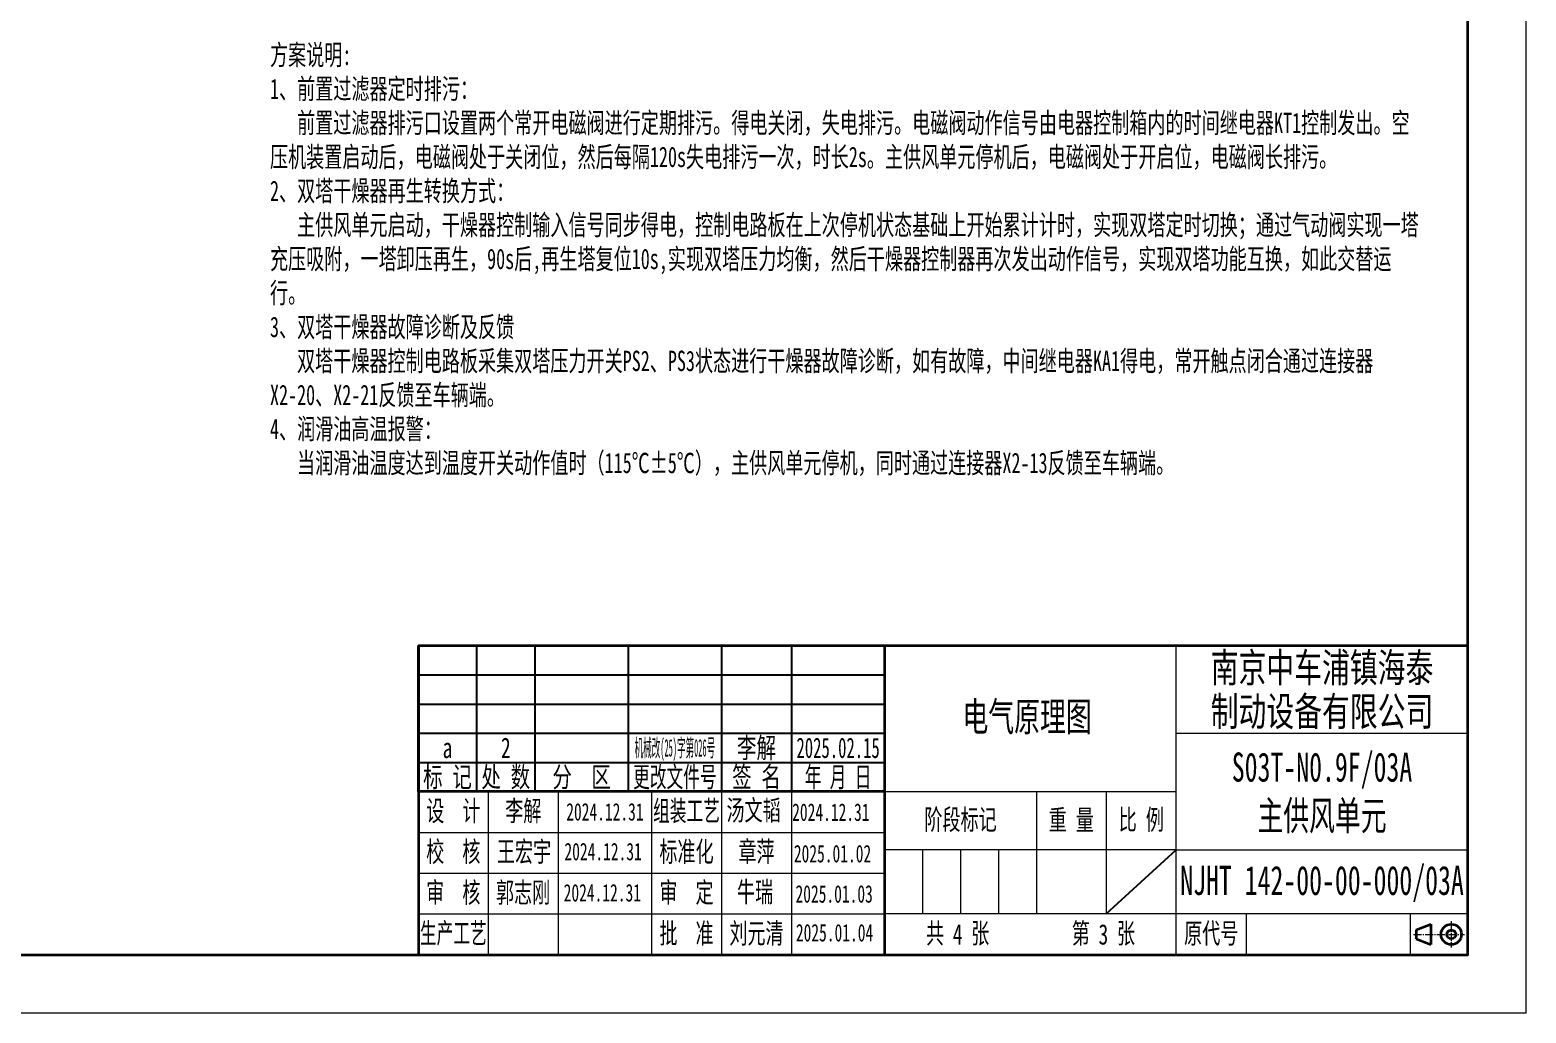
# Model space of a CAD drawing. Header units: millimetres. Extents: x 0 to 840, y 0 to 594.
# Drawn here: x 583.4 to 840, y 0 to 168.6 of the extents above; entities that cross this region are included whole.
import ezdxf
from ezdxf.enums import TextEntityAlignment as Align

# ---------------------------------------------------------------- set-up
doc = ezdxf.new("R2010")
doc.units = ezdxf.units.MM
doc.linetypes.add('CENTER1', pattern=[10, 7, -1, 1, -1])
for name, color, linetype, lineweight in [('标注', 3, 'Continuous', 18), ('点划线', 4, 'CENTER1', 18), ('粗实线', 7, 'Continuous', 35)]:
    doc.layers.add(name, color=color, linetype=linetype, lineweight=lineweight)
doc.styles.add('海泰汉字样式', font='仿宋_GB2312.ttf', dxfattribs={"width": 0.65})

# ---------------------------------------------------------------- blocks, each defined once
blk = doc.blocks.new('NJHT-更改区')
at = {"color": 7, "linetype": 'Continuous'}
for p, q in [((0, 5), (80, 5)), ((10, 5), (10, 0)), ((20, 5), (20, 0)), ((36, 5), (36, 0)), ((52, 5), (52, 0)), ((64, 5), (64, 0)), ((0, 0), (80, 0))]:
    blk.add_line(p, q, dxfattribs=at)
at = {"color": 7, "linetype": 'Continuous', "lineweight": 35}
for p, q in [((0, 0), (0, 5)), ((80, 0), (80, 5))]:
    blk.add_line(p, q, dxfattribs=at)
at = {"color": 2, "linetype": 'Continuous', "style": '海泰汉字样式'}
for tag, width, p in [('1', 0.7, (5, 2.5)), ('2', 0.7, (15, 2.5)), ('3', 0.7, (28, 2.5)), ('4', 0.6, (44, 2.5)), ('5', 0.7, (58, 2.5)), ('6', 0.6, (72, 2.5))]:
    blk.add_attdef(tag, text='', height=3.5, dxfattribs=dict(at, width=width)).set_placement(p, align=Align.MIDDLE_CENTER)
blk = doc.blocks.new('ItemName')
at = {"insert": (805, 37.75), "char_height": 5, "width": 51.7528, "attachment_point": 5, "style": '海泰汉字样式'}
blk.add_mtext('S03T-N0.9F/03A \\P主供风单元', dxfattribs=at)
blk = doc.blocks.new('设计.Name')
at = {"insert": (668, 34.5), "char_height": 3.5, "width": 12, "attachment_point": 5, "style": '海泰汉字样式'}
blk.add_mtext('李解', dxfattribs=at)
blk = doc.blocks.new('设计.AppDate')
at = {"insert": (682, 34.5), "char_height": 3, "width": 16, "attachment_point": 5, "style": '海泰汉字样式'}
blk.add_mtext('2024.12.31', dxfattribs=at)
blk = doc.blocks.new('标准化.Name')
at = {"insert": (708, 27.5), "char_height": 3.5, "width": 12, "attachment_point": 5, "style": '海泰汉字样式'}
blk.add_mtext('章萍', dxfattribs=at)
blk = doc.blocks.new('标准化.AppDate')
at = {"insert": (722, 27.5), "char_height": 3, "width": 16, "attachment_point": 5, "style": '海泰汉字样式'}
blk.add_mtext('2025.01.02', dxfattribs=at)
blk = doc.blocks.new('批准.Name')
at = {"insert": (708, 13.5), "char_height": 3.5, "width": 12, "attachment_point": 5, "style": '海泰汉字样式'}
blk.add_mtext('刘元清', dxfattribs=at)
blk = doc.blocks.new('批准.AppDate')
at = {"insert": (722, 13.5), "char_height": 3, "width": 16, "attachment_point": 5, "style": '海泰汉字样式'}
blk.add_mtext('2025.01.04', dxfattribs=at)
blk = doc.blocks.new('HTDrawingNo')
at = {"insert": (805, 22.15), "char_height": 5, "width": 55, "attachment_point": 5, "style": '海泰汉字样式'}
blk.add_mtext('NJHT 142-00-00-000/03A', dxfattribs=at)
blk = doc.blocks.new('NJHT-A1')
at = {"color": 7, "linetype": 'Continuous', "lineweight": 18}
for p, q in [((840, 0), (840, 594)), ((780, 10), (780, 63)), ((780, 48), (830, 48)), ((662, 38), (662, 10)), ((674, 38), (674, 10)), ((690, 38), (690, 10)), ((702, 38), (702, 10)), ((714, 38), (714, 10)), ((730, 38), (780, 38)), ((756, 38), (756, 17)), ((768, 38), (768, 17)), ((650, 31), (730, 31)), ((780, 28), (730, 28)), ((736.5, 28), (736.5, 17)), ((743, 28), (743, 17)), ((749.5, 28), (749.5, 17)), ((780, 28), (830, 28)), ((650, 24), (730, 24)), ((650, 17), (730, 17)), ((780, 17), (730, 17)), ((830, 17), (780, 17)), ((792, 17), (792, 10)), ((840, 0), (0, 0))]:
    blk.add_line(p, q, dxfattribs=at)
at = {"color": 7, "linetype": 'Continuous', "lineweight": 35}
for p, q in [((830, 10), (830, 584)), ((730, 10), (730, 63)), ((730, 38), (650, 38)), ((25, 10), (830, 10))]:
    blk.add_line(p, q, dxfattribs=at)
blk.add_lwpolyline([(650, 10), (830, 10), (830, 63), (650, 63)], close=True, dxfattribs=at)
at = {"color": 2, "linetype": 'Continuous', "lineweight": 18, "char_height": 3.5, "attachment_point": 5, "style": '海泰汉字样式'}
for s, insert, width in [('设  计', (656, 34.5), 12), ('{\\W0.6;组装工艺}', (696, 34.5), 12), ('阶段标记', (743, 33), 26), ('重 量', (762, 33), 12), ('比 例', (774, 33), 12), ('校  核', (656, 27.5), 12), ('标准化', (696, 27.5), 12), ('审  核', (656, 20.5), 12), ('审  定', (696, 20.5), 12), ('{\\W0.6;生产工艺}', (656, 13.5), 12), ('批  准', (696, 13.5), 12), ('共   张', (742.5, 13.5), 25), ('第   张', (767.5, 13.5), 25), ('原代号', (786, 13.5), 12)]:
    blk.add_mtext(s, dxfattribs=dict(at, insert=insert, width=width))
at = {"color": 2, "linetype": 'Continuous', "lineweight": 18, "style": '海泰汉字样式', "width": 0.6}
blk.add_attdef('5', text='', height=5, rotation=180, dxfattribs=at).set_placement((50, 578.5), align=Align.MIDDLE_CENTER)
at = {"color": 2, "linetype": 'Continuous', "lineweight": 18, "style": '海泰汉字样式'}
for tag, height, width, p in [('1', 5, 0.7, (805, 59.25)), ('2', 5, 0.7, (805, 51.75)), ('7', 5, 0.7, (755, 50.5)), ('3', 5, 0.6, (805, 38)), ('12', 3.5, 0.7, (668, 34.5)), ('13', 3.5, 0.6, (682, 34.5)), ('20', 3.5, 0.7, (708, 34.5)), ('21', 3.5, 0.6, (722, 34.5)), ('14', 3.5, 0.7, (668, 27.5)), ('15', 3.5, 0.6, (682, 27.5)), ('22', 3.5, 0.7, (708, 27.5)), ('23', 3.5, 0.6, (722, 27.5)), ('8', 3.5, 0.7, (762, 22.5)), ('9', 3.5, 0.7, (774, 22.5)), ('4', 5, 0.6, (805, 22.5)), ('16', 3.5, 0.7, (668, 20.5)), ('17', 3.5, 0.6, (682, 20.5)), ('24', 3.5, 0.7, (708, 20.5)), ('25', 3.5, 0.6, (722, 20.5)), ('18', 3.5, 0.7, (668, 13.5)), ('19', 3.5, 0.6, (682, 13.5)), ('26', 3.5, 0.7, (708, 13.5)), ('27', 3.5, 0.6, (722, 13.5)), ('11', 3.5, 0.7, (742.5, 13.5)), ('10', 3.5, 0.7, (767.5, 13.5)), ('6', 3.5, 0.7, (811.57, 13.5))]:
    blk.add_attdef(tag, text='', height=height, dxfattribs=dict(at, width=width)).set_placement(p, align=Align.MIDDLE_CENTER)
blk = doc.blocks.new('校核.Name')
at = {"insert": (668, 27.5), "char_height": 3.5, "width": 12, "attachment_point": 5, "style": '海泰汉字样式'}
blk.add_mtext('王宏宇', dxfattribs=at)
blk = doc.blocks.new('校核.AppDate')
at = {"insert": (682, 27.5), "char_height": 3, "width": 16, "attachment_point": 5, "style": '海泰汉字样式'}
blk.add_mtext('2024.12.31', dxfattribs=at)
blk = doc.blocks.new('审核.Name')
at = {"insert": (668, 27.5), "char_height": 3.5, "width": 12, "attachment_point": 5, "style": '海泰汉字样式'}
blk.add_mtext('郭志刚', dxfattribs=at)
blk = doc.blocks.new('审核.AppDate')
at = {"insert": (682, 27.5), "char_height": 3, "width": 16, "attachment_point": 5, "style": '海泰汉字样式'}
blk.add_mtext('2024.12.31', dxfattribs=at)
blk = doc.blocks.new('组装工艺.Name')
at = {"insert": (668, 27.5), "char_height": 3.5, "width": 12, "attachment_point": 5, "style": '海泰汉字样式'}
blk.add_mtext('汤文韬', dxfattribs=at)
blk = doc.blocks.new('组装工艺.AppDate')
at = {"insert": (682, 27.5), "char_height": 3, "width": 16, "attachment_point": 5, "style": '海泰汉字样式'}
blk.add_mtext('2024.12.31', dxfattribs=at)
blk = doc.blocks.new('审定.Name')
at = {"insert": (668, 27.5), "char_height": 3.5, "width": 12, "attachment_point": 5, "style": '海泰汉字样式'}
blk.add_mtext('牛瑞', dxfattribs=at)
blk = doc.blocks.new('审定.AppDate')
at = {"insert": (682, 27.5), "char_height": 3, "width": 16, "attachment_point": 5, "style": '海泰汉字样式'}
blk.add_mtext('2025.01.03', dxfattribs=at)

msp = doc.modelspace()

# ---------------------------------------------------------------- linework, layer by layer
msp.add_line((768, 17), (780, 28))
at = {"color": 7, "linetype": 'Continuous', "lineweight": 18}
msp.add_line((820.17606, 10), (820.17606, 17), dxfattribs=at)
at = {"layer": '点划线', "ltscale": 0.2}
for p, q in [((827.17606, 15.75), (827.17606, 11.25)), ((820.67606, 13.5), (829.42606, 13.5))]:
    msp.add_line(p, q, dxfattribs=at)
at = {"layer": '粗实线'}
for p, q in [((821.17606, 14.25), (823.67606, 15.25)), ((821.17606, 14.25), (821.17606, 12.75)), ((823.67606, 15.25), (823.67606, 11.75)), ((821.17606, 12.75), (823.67606, 11.75))]:
    msp.add_line(p, q, dxfattribs=at)
for radius in [1.75, 0.75]:
    msp.add_circle((827.17606, 13.5), radius, dxfattribs=at)

# ---------------------------------------------------------------- block references
ref = msp.add_blockref('NJHT-A1', (0, 0))
ref.add_attrib('11', '4', dxfattribs={"color": 2, "linetype": 'Continuous', "lineweight": 18, "height": 3.5, "style": '海泰汉字样式', "width": 0.7}).set_placement((742.5, 13.5), align=Align.MIDDLE_CENTER)
ref.add_attrib('10', '3', dxfattribs={"color": 2, "linetype": 'Continuous', "lineweight": 18, "height": 3.5, "style": '海泰汉字样式', "width": 0.7}).set_placement((767.5, 13.5), align=Align.MIDDLE_CENTER)
ref.add_attrib('2', '制动设备有限公司', dxfattribs={"color": 2, "linetype": 'Continuous', "lineweight": 18, "height": 5, "style": '海泰汉字样式', "width": 0.7}).set_placement((805, 51.75), align=Align.MIDDLE_CENTER)
ref.add_attrib('1', '南京中车浦镇海泰', dxfattribs={"color": 2, "linetype": 'Continuous', "lineweight": 18, "height": 5, "style": '海泰汉字样式', "width": 0.7}).set_placement((805, 59.25), align=Align.MIDDLE_CENTER)
for name, p in [('HTDrawingNo', (0, 0)), ('NJHT-更改区', (650, 58)), ('NJHT-更改区', (650, 53)), ('NJHT-更改区', (650, 48)), ('NJHT-更改区', (650, 43)), ('ItemName', (0, 0)), ('设计.Name', (0, 0)), ('设计.AppDate', (0, 0)), ('组装工艺.Name', (39.50245, 7.10311)), ('组装工艺.AppDate', (38.75246, 6.93869)), ('校核.Name', (0.1331, 0.00871)), ('校核.AppDate', (-0.31058, 0.18126)), ('标准化.Name', (0, 0)), ('标准化.AppDate', (-0.96054, -0.17443)), ('审核.Name', (-0.03051, -6.99554)), ('审核.AppDate', (-0.44059, -6.88206)), ('审定.Name', (39.75204, -6.90263)), ('审定.AppDate', (39.3214, -7.08211)), ('批准.Name', (0, 0)), ('批准.AppDate', (-0.61125, 0.26164))]:
    msp.add_blockref(name, p)
ref = msp.add_blockref('NJHT-更改区', (650, 43))
ref.add_attrib('1', 'a', dxfattribs={"color": 2, "height": 3.5, "style": '海泰汉字样式', "width": 0.7}).set_placement((655, 45.5), align=Align.MIDDLE_CENTER)
ref.add_attrib('2', '2', dxfattribs={"color": 2, "height": 3.5, "style": '海泰汉字样式', "width": 0.7}).set_placement((665, 45.5), align=Align.MIDDLE_CENTER)
ref.add_attrib('4', '机械改(25)字第026号', dxfattribs={"color": 2, "height": 3, "style": '海泰汉字样式', "width": 0.35}).set_placement((694, 45.5), align=Align.MIDDLE_CENTER)
ref.add_attrib('5', '李解', dxfattribs={"color": 2, "height": 3.5, "style": '海泰汉字样式', "width": 0.7}).set_placement((708, 45.5), align=Align.MIDDLE_CENTER)
ref.add_attrib('6', '2025.02.15', dxfattribs={"color": 2, "height": 3.5, "style": '海泰汉字样式', "width": 0.6}).set_placement((722, 45.5), align=Align.MIDDLE_CENTER)
ref = msp.add_blockref('NJHT-更改区', (650, 38))
ref.add_attrib('1', '标 记', dxfattribs={"color": 2, "height": 3.5, "style": '海泰汉字样式', "width": 0.7}).set_placement((655, 40.5), align=Align.MIDDLE_CENTER)
ref.add_attrib('2', '处 数', dxfattribs={"color": 2, "height": 3.5, "style": '海泰汉字样式', "width": 0.7}).set_placement((665, 40.5), align=Align.MIDDLE_CENTER)
ref.add_attrib('3', '分  区', dxfattribs={"color": 2, "height": 3.5, "style": '海泰汉字样式', "width": 0.7}).set_placement((678, 40.5), align=Align.MIDDLE_CENTER)
ref.add_attrib('4', '更改文件号', dxfattribs={"color": 2, "height": 3.5, "style": '海泰汉字样式', "width": 0.6}).set_placement((694, 40.5), align=Align.MIDDLE_CENTER)
ref.add_attrib('5', '签 名', dxfattribs={"color": 2, "height": 3.5, "style": '海泰汉字样式', "width": 0.7}).set_placement((708, 40.5), align=Align.MIDDLE_CENTER)
ref.add_attrib('6', '年 月 日', dxfattribs={"color": 2, "height": 3.5, "style": '海泰汉字样式', "width": 0.6}).set_placement((722, 40.5), align=Align.MIDDLE_CENTER)

# ---------------------------------------------------------------- texts
at = {"insert": (754.41198, 50.57541), "char_height": 5, "width": 50, "attachment_point": 5, "style": '海泰汉字样式'}
msp.add_mtext('电气原理图', dxfattribs=at)
at = {"layer": '标注', "color": 2, "insert": (624.55588, 166.11559), "char_height": 3.5, "width": 196.9151462, "attachment_point": 1, "line_spacing_factor": 0.99982, "style": '海泰汉字样式'}
msp.add_mtext('方案说明:\\P1、前置过滤器定时排污：\\P   前置过滤器排污口设置两个常开电磁阀进行定期排污。得电关闭，失电排污。电磁阀动作信号由电器控制箱内的时间继电器KT1控制发出。空压机装置启动后，电磁阀处于关闭位，然后每隔120s失电排污一次，时长2s。主供风单元停机后，电磁阀处于开启位，电磁阀长排污。\\P2、双塔干燥器再生转换方式：\\P   主供风单元启动，干燥器控制输入信号同步得电，控制电路板在上次停机状态基础上开始累计计时，实现双塔定时切换；通过气动阀实现一塔充压吸附，一塔卸压再生，90s后,再生塔复位10s,实现双塔压力均衡，然后干燥器控制器再次发出动作信号，实现双塔功能互换，如此交替运行。\\P3、双塔干燥器故障诊断及反馈\\P   双塔干燥器控制电路板采集双塔压力开关PS2、PS3状态进行干燥器故障诊断，如有故障，中间继电器KA1得电，常开触点闭合通过连接器X2-20、X2-21反馈至车辆端。\\P4、润滑油高温报警：\\P   当润滑油温度达到温度开关动作值时（115℃±5℃），主供风单元停机，同时通过连接器X2-13反馈至车辆端。', dxfattribs=at)

doc.saveas('drawing.dxf')
